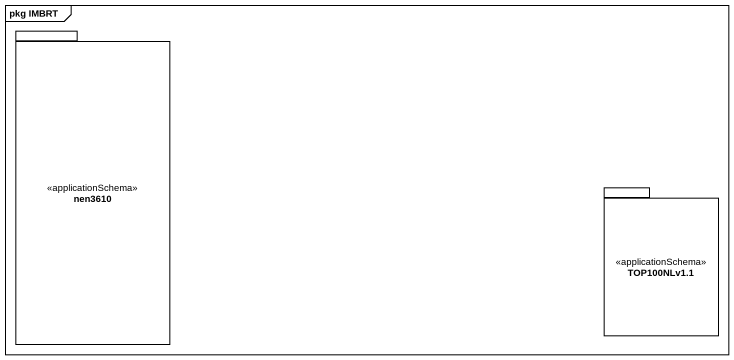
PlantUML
@startuml
mainframe pkg IMBRT
package nen3610 <<applicationSchema>> {
}
package "TOP100NLv1.1" as TOP100NLv1_1 <<applicationSchema>> {
}
@enduml
